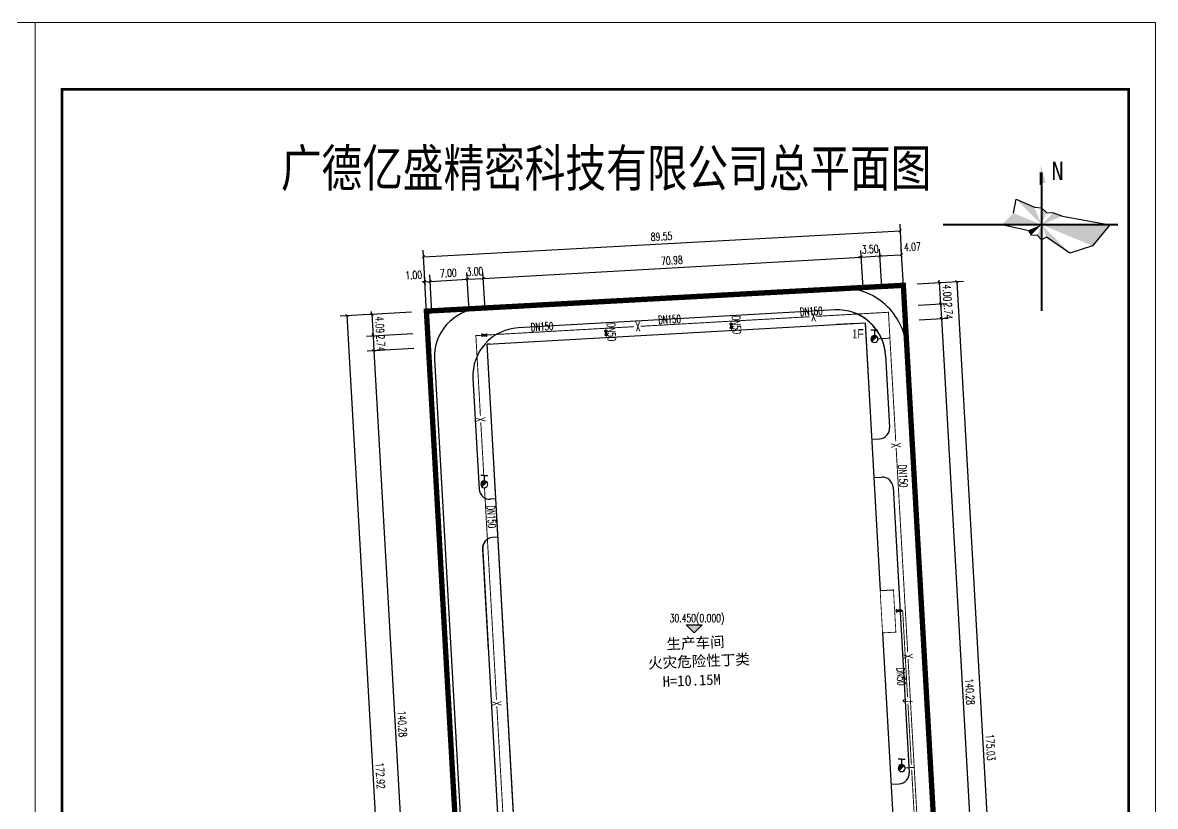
# Model space of a CAD drawing. Header units: millimetres. Extents: x 53009415 to 54059915, y 20499171 to 20796171.
# Drawn here: x 53847540 to 54059915, y 20649254 to 20796171 of the extents above; entities that cross this region are included whole.
import ezdxf

# ---------------------------------------------------------------- set-up
doc = ezdxf.new("R2010")
doc.units = ezdxf.units.MM
doc.header["$LTSCALE"] = 1000
for name, color, linetype in [('1图框', 7, 'Continuous'), ('2TEXT', 7, 'Continuous'), ('B', 7, 'Continuous'), ('BOX', 7, 'Continuous'), ('DIM_ELEV', 3, 'Continuous'), ('EQUIP_消火栓', 7, 'Continuous'), ('KZD', 1, 'Continuous'), ('PIPE-消防', 1, 'Continuous'), ('PIPE-给水', 3, 'Continuous'), ('PUB_DIM', 3, 'Continuous'), ('PUB_TEXT', 7, 'Continuous'), ('ROAD', 2, 'Continuous'), ('TEXT_消防', 7, 'Continuous'), ('TEXT_给水', 7, 'Continuous'), ('VALVE_消防', 7, 'Continuous'), ('VALVE_给水', 7, 'Continuous'), ('建筑', 41, 'Continuous')]:
    doc.layers.add(name, color=color, linetype=linetype)
doc.layers.add('PUB_TITLE', color=7, linetype='Continuous', lineweight=20)
doc.styles.add('-黑体', font='simhei.ttf', dxfattribs={"width": 0.8})
doc.styles.add('_TCH_DIM', font='SIMPLEX', dxfattribs={"bigfont": 'GBCBIG'})
doc.styles.add('_TCH_DIM_T3', font='SIMPLEX', dxfattribs={"width": 0.705882, "bigfont": 'GBCBIG'})
doc.styles.add('_TWT_PIPEDN', font='SIMPLEX', dxfattribs={"width": 0.8, "height": 3.5, "bigfont": 'HZTXT'})
doc.styles.add('_TWT_PIPETEXT', font='SIMPLEX', dxfattribs={"width": 0.8, "height": 3.5, "bigfont": 'HZTXT'})
doc.styles.add('STYLE1', font='simhei.ttf', dxfattribs={"height": 4})
doc.dimstyles.new('_TCH_ARCH&&500', dxfattribs={"dimtxt": 1487.5, "dimasz": 500, "dimexe": 1250, "dimexo": 1500, "dimgap": 631.25, "dimtad": 1, "dimlfac": 0.001, "dimzin": 0, "dimdsep": 46, "dimtxsty": '_TCH_DIM_T3', "dimblk": 'ARCHTICK', "dimcen": 0.09, "dimclrt": 7, "dimazin": 2, "dimtfac": 1, "dimtix": 1, "dimtmove": 2, "dimatfit": 3, "dimfxl": 0, "dimtolj": 1, "dimtzin": 0, "dimarcsym": 0})

# ---------------------------------------------------------------- blocks, each defined once
blk = doc.blocks.new('A$C66E20FD4')
at = {"layer": '2TEXT'}
for points in [[(8.56, 37.46), (8.56, 35.45), (8.56, 30.77), (10.55, 30.77)], [(8.56, 37.46), (8.56, 35.45), (8.56, 30.77), (10.55, 30.77)], [(6.2, 21.7), (-0.62, 24.68), (8.92, 15.14)], [(6.2, 21.7), (-0.62, 24.68), (8.92, 15.14)], [(10.82, 19.73), (8.92, 21.53), (8.92, 15.14)], [(10.82, 19.73), (8.92, 21.53), (8.92, 15.14)], [(-1.58, 19.49), (-6, 15.14), (8.92, 15.14)], [(-1.58, 19.49), (-6, 15.14), (8.92, 15.14)], [(16.79, 18.4), (13.44, 19.66), (8.92, 15.14)], [(16.79, 18.4), (13.44, 19.66), (8.92, 15.14)], [(8.92, 15.14), (3.67, 12.96), (4.9, 11.12)], [(8.92, 15.14), (3.67, 12.96), (4.9, 11.12)], [(8.92, 15.14), (7.29, 11.2), (8.92, 9.46)], [(8.92, 15.14), (7.29, 11.2), (8.92, 9.46)], [(8.92, 15.14), (10.82, 10.54), (19.53, 4.53)], [(34.49, 15.14), (8.92, 15.14), (27.95, 7.26)], [(8.92, 15.14), (10.82, 10.54), (19.53, 4.53)], [(34.49, 15.14), (8.92, 15.14), (27.95, 7.26)]]:
    blk.add_hatch(color=7, dxfattribs=at).paths.add_polyline_path(points)
at = {"layer": '2TEXT', "color": 7}
for p, q in [((8.57, 30.1), (8.57, 34.78)), ((8.57, 30.1), (8.57, 34.78)), ((-1.58, 19.49), (-0.62, 24.68)), ((-1.58, 19.49), (-0.62, 24.68)), ((-0.62, 24.68), (6.2, 21.7)), ((-0.62, 24.68), (6.2, 21.7)), ((6.2, 21.7), (8.92, 21.53)), ((6.2, 21.7), (8.92, 21.53)), ((8.92, 21.53), (10.82, 19.73)), ((8.92, 21.53), (10.82, 19.73)), ((10.82, 19.73), (13.44, 19.66)), ((10.82, 19.73), (13.44, 19.66)), ((13.44, 19.66), (16.79, 18.4)), ((13.44, 19.66), (16.79, 18.4)), ((16.79, 18.4), (34.49, 15.14)), ((16.79, 18.4), (34.49, 15.14)), ((3.67, 12.96), (-6, 15.14)), ((3.67, 12.96), (-6, 15.14)), ((34.49, 15.14), (27.95, 7.26)), ((34.49, 15.14), (27.95, 7.26)), ((7.29, 11.2), (4.9, 11.12)), ((7.29, 11.2), (4.9, 11.12)), ((8.92, 9.46), (7.29, 11.2)), ((8.92, 9.46), (7.29, 11.2)), ((10.82, 10.54), (8.92, 9.46)), ((10.82, 10.54), (8.92, 9.46)), ((19.53, 4.53), (10.82, 10.54)), ((19.53, 4.53), (10.82, 10.54)), ((27.95, 7.26), (19.53, 4.53)), ((27.95, 7.26), (19.53, 4.53))]:
    blk.add_line(p, q, dxfattribs=at)
at = {"layer": '2TEXT', "color": 7, "const_width": 0.71}
for points in [[(8.92, 34.8), (8.92, -17.25)], [(8.92, 34.8), (8.92, -17.25)], [(-27.99, 15.14), (37.58, 15.14)], [(-27.99, 15.14), (37.58, 15.14)]]:
    blk.add_lwpolyline(points, dxfattribs=at)
at = {"layer": '2TEXT', "color": 7, "style": 'STYLE1'}
blk.add_text('N', height=6.8, dxfattribs=at).set_placement((12.59, 31.95))
blk.add_text('N', height=6.8, dxfattribs=at).set_placement((12.59, 31.95))
blk = doc.blocks.new('_ArchTick')
at = {"color": 0, "linetype": 'ByBlock', "const_width": 0.4}
blk.add_lwpolyline([(-0.5, -0.5), (0.5, 0.5)], dxfattribs=at)
blk = doc.blocks.new('*D60')
at = {"layer": 'Defpoints', "color": 0, "transparency": 16777216}
for p in [(54014131, 20740376), (54027720, 20600641), (54022060, 20600320)]:
    blk.add_point(p, dxfattribs=at)
at = {"layer": 'PUB_DIM', "color": 0, "lineweight": -2, "transparency": 16777216}
for p, q in [((54015629, 20740461), (54021039, 20740767)), ((54019791, 20740696), (54027720, 20600641)), ((54023558, 20600405), (54028968, 20600711))]:
    blk.add_line(p, q, dxfattribs=at)
at = {"layer": 'PUB_DIM', "color": 0, "lineweight": -2, "transparency": 16777216, "xscale": 500, "yscale": 500, "zscale": 500}
for p, rotation in [((54019791, 20740696), 93.2402585425965), ((54027720, 20600641), 273.2402585425965)]:
    blk.add_blockref('_ArchTick', p, dxfattribs=dict(at, rotation=rotation))
at = {"layer": 'PUB_DIM', "color": 7, "transparency": 16777216, "insert": (54025129, 20670746), "char_height": 1487.5, "attachment_point": 5, "rotation": 273.24026, "style": '_TCH_DIM_T3'}
blk.add_mtext('\\A1;140.28', dxfattribs=at)
blk = doc.blocks.new('*D61')
at = {"layer": 'Defpoints', "color": 0, "transparency": 16777216}
for p in [(54013976, 20743113), (54019791, 20740696), (54014131, 20740376)]:
    blk.add_point(p, dxfattribs=at)
at = {"layer": 'PUB_DIM', "color": 0, "lineweight": -2, "transparency": 16777216}
for p, q in [((54015474, 20743197), (54020884, 20743504)), ((54019636, 20743433), (54019608, 20743932)), ((54019636, 20743433), (54019791, 20740696)), ((54015629, 20740461), (54021039, 20740767)), ((54019791, 20740696), (54019819, 20740197))]:
    blk.add_line(p, q, dxfattribs=at)
at = {"layer": 'PUB_DIM', "color": 0, "lineweight": -2, "transparency": 16777216, "xscale": 500, "yscale": 500, "zscale": 500}
for p, rotation in [((54019636, 20743433), 273.2402585424571), ((54019791, 20740696), 93.24025854245708)]:
    blk.add_blockref('_ArchTick', p, dxfattribs=dict(at, rotation=rotation))
at = {"layer": 'PUB_DIM', "color": 7, "transparency": 16777216, "insert": (54021087, 20742143), "char_height": 1487.5, "attachment_point": 5, "rotation": 273.24026, "style": '_TCH_DIM_T3'}
blk.add_mtext('\\A1;2.74', dxfattribs=at)
blk = doc.blocks.new('*D62')
at = {"layer": 'Defpoints', "color": 0, "transparency": 16777216}
for p in [(54013750, 20747106), (54013976, 20743113), (54019636, 20743433)]:
    blk.add_point(p, dxfattribs=at)
at = {"layer": 'PUB_DIM', "color": 0, "lineweight": -2, "transparency": 16777216}
for p, q in [((54015248, 20747191), (54020658, 20747497)), ((54019410, 20747427), (54019382, 20747926)), ((54019410, 20747427), (54019636, 20743433)), ((54015474, 20743197), (54020884, 20743504)), ((54019636, 20743433), (54019665, 20742934))]:
    blk.add_line(p, q, dxfattribs=at)
at = {"layer": 'PUB_DIM', "color": 0, "lineweight": -2, "transparency": 16777216, "xscale": 500, "yscale": 500, "zscale": 500}
for p, rotation in [((54019410, 20747427), 273.2402585426432), ((54019636, 20743433), 93.24025854264316)]:
    blk.add_blockref('_ArchTick', p, dxfattribs=dict(at, rotation=rotation))
at = {"layer": 'PUB_DIM', "color": 7, "transparency": 16777216, "insert": (54020896, 20745508), "char_height": 1487.5, "attachment_point": 5, "rotation": 273.24026, "style": '_TCH_DIM_T3'}
blk.add_mtext('\\A1;4.00', dxfattribs=at)
blk = doc.blocks.new('*D63')
at = {"layer": 'Defpoints', "color": 0, "transparency": 16777216}
for p in [(53923929, 20747659), (53923346, 20740264), (53924344, 20740321)]:
    blk.add_point(p, dxfattribs=at)
at = {"layer": 'PUB_DIM', "color": 0, "lineweight": -2, "transparency": 16777216}
for p, q in [((53922931, 20747603), (53922431, 20747574)), ((53923261, 20741762), (53922860, 20748851)), ((53922931, 20747603), (53923929, 20747659)), ((53924260, 20741818), (53923858, 20748907)), ((53923929, 20747659), (53924428, 20747687))]:
    blk.add_line(p, q, dxfattribs=at)
at = {"layer": 'PUB_DIM', "color": 0, "lineweight": -2, "transparency": 16777216, "xscale": 500, "yscale": 500, "zscale": 500}
for p, rotation in [((53922931, 20747603), 3.239755217601851), ((53923929, 20747659), 183.2397552176019)]:
    blk.add_blockref('_ArchTick', p, dxfattribs=dict(at, rotation=rotation))
at = {"layer": 'PUB_DIM', "color": 7, "transparency": 16777216, "insert": (53920856, 20748862), "char_height": 1487.5, "attachment_point": 5, "rotation": 3.23976, "style": '_TCH_DIM_T3'}
blk.add_mtext('\\A1;1.00', dxfattribs=at)
blk = doc.blocks.new('*D64')
at = {"layer": 'Defpoints', "color": 0, "transparency": 16777216}
for p in [(53930918, 20748055), (53931333, 20740716), (53924344, 20740321)]:
    blk.add_point(p, dxfattribs=at)
at = {"layer": 'PUB_DIM', "color": 0, "lineweight": -2, "transparency": 16777216}
for p, q in [((53931248, 20742214), (53930847, 20749303)), ((53924260, 20741818), (53923858, 20748907)), ((53923929, 20747659), (53930918, 20748055))]:
    blk.add_line(p, q, dxfattribs=at)
at = {"layer": 'PUB_DIM', "color": 0, "lineweight": -2, "transparency": 16777216, "xscale": 500, "yscale": 500, "zscale": 500}
for p, rotation in [((53923929, 20747659), 183.2397552176208), ((53930918, 20748055), 3.239755217620842)]:
    blk.add_blockref('_ArchTick', p, dxfattribs=dict(at, rotation=rotation))
at = {"layer": 'PUB_DIM', "color": 7, "transparency": 16777216, "insert": (53927346, 20749230), "char_height": 1487.5, "attachment_point": 5, "rotation": 3.23976, "style": '_TCH_DIM_T3'}
blk.add_mtext('\\A1;7.00', dxfattribs=at)
blk = doc.blocks.new('*D65')
at = {"layer": 'Defpoints', "color": 0, "transparency": 16777216}
for p in [(53933914, 20748224), (53931333, 20740716), (53934329, 20740886)]:
    blk.add_point(p, dxfattribs=at)
at = {"layer": 'PUB_DIM', "color": 0, "lineweight": -2, "transparency": 16777216}
for p, q in [((53931248, 20742214), (53930847, 20749303)), ((53934244, 20742383), (53933843, 20749472)), ((53930918, 20748055), (53930419, 20748026)), ((53930918, 20748055), (53933914, 20748224)), ((53933914, 20748224), (53934413, 20748253))]:
    blk.add_line(p, q, dxfattribs=at)
at = {"layer": 'PUB_DIM', "color": 0, "lineweight": -2, "transparency": 16777216, "xscale": 500, "yscale": 500, "zscale": 500}
for p, rotation in [((53930918, 20748055), 3.239755217595057), ((53933914, 20748224), 183.2397552175951)]:
    blk.add_blockref('_ArchTick', p, dxfattribs=dict(at, rotation=rotation))
at = {"layer": 'PUB_DIM', "color": 7, "transparency": 16777216, "insert": (53932338, 20749512), "char_height": 1487.5, "attachment_point": 5, "rotation": 3.23976, "style": '_TCH_DIM_T3'}
blk.add_mtext('\\A1;3.00', dxfattribs=at)
blk = doc.blocks.new('*D66')
at = {"layer": 'Defpoints', "color": 0, "transparency": 16777216}
for p in [(54004780, 20752236), (54005196, 20744897), (53934329, 20740886)]:
    blk.add_point(p, dxfattribs=at)
at = {"layer": 'PUB_DIM', "color": 0, "lineweight": -2, "transparency": 16777216}
for p, q in [((54005111, 20746395), (54004710, 20753484)), ((53933914, 20748224), (54004780, 20752236)), ((53934244, 20742383), (53933843, 20749472))]:
    blk.add_line(p, q, dxfattribs=at)
at = {"layer": 'PUB_DIM', "color": 0, "lineweight": -2, "transparency": 16777216, "xscale": 500, "yscale": 500, "zscale": 500}
for p, rotation in [((54004780, 20752236), 3.239755217620357), ((53933914, 20748224), 183.2397552176203)]:
    blk.add_blockref('_ArchTick', p, dxfattribs=dict(at, rotation=rotation))
at = {"layer": 'PUB_DIM', "color": 7, "transparency": 16777216, "insert": (53969269, 20751603), "char_height": 1487.5, "attachment_point": 5, "rotation": 3.23976, "style": '_TCH_DIM_T3'}
blk.add_mtext('\\A1;70.98', dxfattribs=at)
blk = doc.blocks.new('*D67')
at = {"layer": 'Defpoints', "color": 0, "transparency": 16777216}
for p in [(54008274, 20752433), (54005196, 20744897), (54008689, 20745095)]:
    blk.add_point(p, dxfattribs=at)
at = {"layer": 'PUB_DIM', "color": 0, "lineweight": -2, "transparency": 16777216}
for p, q in [((54005111, 20746395), (54004710, 20753484)), ((54008605, 20746593), (54008203, 20753681)), ((54004780, 20752236), (54004281, 20752207)), ((54004780, 20752236), (54008274, 20752433)), ((54008274, 20752433), (54008773, 20752462))]:
    blk.add_line(p, q, dxfattribs=at)
at = {"layer": 'PUB_DIM', "color": 0, "lineweight": -2, "transparency": 16777216, "xscale": 500, "yscale": 500, "zscale": 500}
for p, rotation in [((54004780, 20752236), 3.239755217577311), ((54008274, 20752433), 183.2397552175773)]:
    blk.add_blockref('_ArchTick', p, dxfattribs=dict(at, rotation=rotation))
at = {"layer": 'PUB_DIM', "color": 7, "transparency": 16777216, "insert": (54006449, 20753707), "char_height": 1487.5, "attachment_point": 5, "rotation": 3.23976, "style": '_TCH_DIM_T3'}
blk.add_mtext('\\A1;3.50', dxfattribs=at)
blk = doc.blocks.new('*D68')
at = {"layer": 'Defpoints', "color": 0, "transparency": 16777216}
for p in [(54012339, 20752663), (54008689, 20745095), (54012754, 20745325)]:
    blk.add_point(p, dxfattribs=at)
at = {"layer": 'PUB_DIM', "color": 0, "lineweight": -2, "transparency": 16777216}
for p, q in [((54008605, 20746593), (54008203, 20753681)), ((54012669, 20746823), (54012268, 20753911)), ((54008274, 20752433), (54012339, 20752663))]:
    blk.add_line(p, q, dxfattribs=at)
at = {"layer": 'PUB_DIM', "color": 0, "lineweight": -2, "transparency": 16777216, "xscale": 500, "yscale": 500, "zscale": 500}
for p, rotation in [((54008274, 20752433), 183.2397552176395), ((54012339, 20752663), 3.239755217639479)]:
    blk.add_blockref('_ArchTick', p, dxfattribs=dict(at, rotation=rotation))
at = {"layer": 'PUB_DIM', "color": 7, "transparency": 16777216, "insert": (54014358, 20754155), "char_height": 1487.5, "attachment_point": 5, "rotation": 3.23976, "style": '_TCH_DIM_T3'}
blk.add_mtext('\\A1;4.07', dxfattribs=at)
blk = doc.blocks.new('*D69')
at = {"layer": 'Defpoints', "color": 0, "transparency": 16777216}
for p in [(53921969, 20742003), (53913232, 20737410), (53922201, 20737918)]:
    blk.add_point(p, dxfattribs=at)
at = {"layer": 'PUB_DIM', "color": 0, "lineweight": -2, "transparency": 16777216}
for p, q in [((53920472, 20741918), (53911752, 20741425)), ((53913000, 20741495), (53912972, 20741994)), ((53913000, 20741495), (53913232, 20737410)), ((53920703, 20737833), (53911984, 20737339)), ((53913232, 20737410), (53913260, 20736911))]:
    blk.add_line(p, q, dxfattribs=at)
at = {"layer": 'PUB_DIM', "color": 0, "lineweight": -2, "transparency": 16777216, "xscale": 500, "yscale": 500, "zscale": 500}
for p, rotation in [((53913000, 20741495), 273.2397552176109), ((53913232, 20737410), 93.23975521761088)]:
    blk.add_blockref('_ArchTick', p, dxfattribs=dict(at, rotation=rotation))
at = {"layer": 'PUB_DIM', "color": 7, "transparency": 16777216, "insert": (53914489, 20739530), "char_height": 1487.5, "attachment_point": 5, "rotation": 273.23976, "style": '_TCH_DIM_T3'}
blk.add_mtext('\\A1;4.09', dxfattribs=at)
blk = doc.blocks.new('*D70')
at = {"layer": 'Defpoints', "color": 0, "transparency": 16777216}
for p in [(53922201, 20737918), (53913386, 20734673), (53922355, 20735181)]:
    blk.add_point(p, dxfattribs=at)
at = {"layer": 'PUB_DIM', "color": 0, "lineweight": -2, "transparency": 16777216}
for p, q in [((53920703, 20737833), (53911984, 20737339)), ((53913232, 20737410), (53913203, 20737909)), ((53913232, 20737410), (53913386, 20734673)), ((53920858, 20735096), (53912138, 20734603)), ((53913386, 20734673), (53913415, 20734174))]:
    blk.add_line(p, q, dxfattribs=at)
at = {"layer": 'PUB_DIM', "color": 0, "lineweight": -2, "transparency": 16777216, "xscale": 500, "yscale": 500, "zscale": 500}
for p, rotation in [((53913232, 20737410), 273.2397552177275), ((53913386, 20734673), 93.23975521772746)]:
    blk.add_blockref('_ArchTick', p, dxfattribs=dict(at, rotation=rotation))
at = {"layer": 'PUB_DIM', "color": 7, "transparency": 16777216, "insert": (53914682, 20736119), "char_height": 1487.5, "attachment_point": 5, "rotation": 273.23976, "style": '_TCH_DIM_T3'}
blk.add_mtext('\\A1;2.74', dxfattribs=at)
blk = doc.blocks.new('*D71')
at = {"layer": 'Defpoints', "color": 0, "transparency": 16777216}
for p in [(53922355, 20735181), (53921314, 20594618), (53930283, 20595125)]:
    blk.add_point(p, dxfattribs=at)
at = {"layer": 'PUB_DIM', "color": 0, "lineweight": -2, "transparency": 16777216}
for p, q in [((53920858, 20735096), (53912138, 20734603)), ((53913386, 20734673), (53921314, 20594618)), ((53928786, 20595040), (53920066, 20594547))]:
    blk.add_line(p, q, dxfattribs=at)
at = {"layer": 'PUB_DIM', "color": 0, "lineweight": -2, "transparency": 16777216, "xscale": 500, "yscale": 500, "zscale": 500}
for p, rotation in [((53913386, 20734673), 93.23975521763379), ((53921314, 20594618), 273.2397552176338)]:
    blk.add_blockref('_ArchTick', p, dxfattribs=dict(at, rotation=rotation))
at = {"layer": 'PUB_DIM', "color": 7, "transparency": 16777216, "insert": (53918723, 20664723), "char_height": 1487.5, "attachment_point": 5, "rotation": 273.23976, "style": '_TCH_DIM_T3'}
blk.add_mtext('\\A1;140.28', dxfattribs=at)
blk = doc.blocks.new('*D75')
at = {"layer": 'Defpoints', "color": 0, "transparency": 16777216}
for p in [(54017046, 20747293), (54032580, 20572860), (54026938, 20572541)]:
    blk.add_point(p, dxfattribs=at)
at = {"layer": 'PUB_DIM', "color": 0, "lineweight": -2, "transparency": 16777216}
for p, q in [((54018544, 20747377), (54023937, 20747683)), ((54022689, 20747612), (54032580, 20572860)), ((54028436, 20572626), (54033828, 20572931))]:
    blk.add_line(p, q, dxfattribs=at)
at = {"layer": 'PUB_DIM', "color": 0, "lineweight": -2, "transparency": 16777216, "xscale": 500, "yscale": 500, "zscale": 500}
for p, rotation in [((54022689, 20747612), 93.2397001638341), ((54032580, 20572860), 273.2397001638341)]:
    blk.add_blockref('_ArchTick', p, dxfattribs=dict(at, rotation=rotation))
at = {"layer": 'PUB_DIM', "color": 7, "transparency": 16777216, "insert": (54029007, 20660314), "char_height": 1487.5, "attachment_point": 5, "rotation": 273.2397, "style": '_TCH_DIM_T3'}
blk.add_mtext('\\A1;175.03', dxfattribs=at)
blk = doc.blocks.new('*D76')
at = {"layer": 'Defpoints', "color": 0, "transparency": 16777216}
for p in [(53913942, 20741564), (53918114, 20568606), (53923714, 20568923)]:
    blk.add_point(p, dxfattribs=at)
at = {"layer": 'PUB_DIM', "color": 0, "lineweight": -2, "transparency": 16777216}
for p, q in [((53912444, 20741479), (53907094, 20741176)), ((53908342, 20741247), (53918114, 20568606)), ((53922216, 20568838), (53916866, 20568535))]:
    blk.add_line(p, q, dxfattribs=at)
at = {"layer": 'PUB_DIM', "color": 0, "lineweight": -2, "transparency": 16777216, "xscale": 500, "yscale": 500, "zscale": 500}
for p, rotation in [((53908342, 20741247), 93.239755217612), ((53918114, 20568606), 273.239755217612)]:
    blk.add_blockref('_ArchTick', p, dxfattribs=dict(at, rotation=rotation))
at = {"layer": 'PUB_DIM', "color": 7, "transparency": 16777216, "insert": (53914601, 20655004), "char_height": 1487.5, "attachment_point": 5, "rotation": 273.23976, "style": '_TCH_DIM_T3'}
blk.add_mtext('\\A1;172.92', dxfattribs=at)
blk = doc.blocks.new('*D78')
at = {"layer": 'Defpoints', "color": 0, "transparency": 16777216}
for p in [(54012111, 20757136), (54012484, 20750248), (53923063, 20745409)]:
    blk.add_point(p, dxfattribs=at)
at = {"layer": 'PUB_DIM', "color": 0, "lineweight": -2, "transparency": 16777216}
for p, q in [((54012403, 20751746), (54012043, 20758384)), ((53922690, 20752297), (54012111, 20757136)), ((53922982, 20746907), (53922623, 20753546))]:
    blk.add_line(p, q, dxfattribs=at)
at = {"layer": 'PUB_DIM', "color": 0, "lineweight": -2, "transparency": 16777216, "xscale": 500, "yscale": 500, "zscale": 500}
for p, rotation in [((54012111, 20757136), 3.097348409437302), ((53922690, 20752297), 183.0973484094373)]:
    blk.add_blockref('_ArchTick', p, dxfattribs=dict(at, rotation=rotation))
at = {"layer": 'PUB_DIM', "color": 7, "transparency": 16777216, "insert": (53967326, 20756090), "char_height": 1487.5, "attachment_point": 5, "rotation": 3.09735, "style": '_TCH_DIM_T3'}
blk.add_mtext('\\A1;89.55', dxfattribs=at)
blk = doc.blocks.new('$VALVE$00000296')
for points in [[(-125, 72), (-125, -72), (125, 72), (125, -72), (-125, 72)], [(0, 60), (0, -64)]]:
    blk.add_lwpolyline(points)
for p in [(-125, 0), (125, 0)]:
    blk.add_point(p)
blk = doc.blocks.new('$TwtSys$00000385')
for p, q in [((0, 331), (-130, 331)), ((92, 92), (-92, -92)), ((0, 331), (0, 131)), ((0, 331), (130, 331))]:
    blk.add_line(p, q)
for start, end in [(135, 315), (315, 135)]:
    blk.add_arc((0, 0), 131, start, end)
at = {"color": 0}
for points in [[(-34, 127), (-127, 34), (34, 127), (-127, -34)], [(-93, 93), (-93, 93), (-34, 127), (-127, 34)], [(34, 127), (-127, -34), (93, 93), (-93, -93)]]:
    blk.add_solid(points, dxfattribs=at)

msp = doc.modelspace()

# ---------------------------------------------------------------- hatches: boundary and pattern name
at = {"layer": 'DIM_ELEV'}
msp.add_hatch(color=256, dxfattribs=at).paths.add_polyline_path([(53973424.106, 20681777.404), (53971924.106, 20683277.404), (53974924.106, 20683277.404)])
at = {"layer": 'PIPE-消防'}
for points in [[(54009873.012, 20741878.639), (54009868.067, 20741965.999), (54009955.427, 20741970.944)], [(54009873.012, 20741878.639), (54009960.372, 20741883.584), (54009955.427, 20741970.944)], [(53932516.841, 20737499.914), (53932511.896, 20737587.274), (53932424.536, 20737582.329)], [(53932516.841, 20737499.914), (53932429.481, 20737494.969), (53932424.536, 20737582.329)]]:
    msp.add_hatch(color=256, dxfattribs=at).paths.add_polyline_path(points)
at = {"layer": 'PIPE-给水'}
for points in [[(54012537.531, 20685958.95), (54012532.586, 20686046.31), (54012619.946, 20686051.255)], [(54012537.531, 20685958.95), (54012624.891, 20685963.895), (54012619.946, 20686051.255)]]:
    msp.add_hatch(color=256, dxfattribs=at).paths.add_polyline_path(points)

# ---------------------------------------------------------------- linework, layer by layer
for p, q in [((54003944.971, 20739799.396), (54000164.986, 20739585.431)), ((53935111.845, 20735903.115), (53934612.644, 20735874.858))]:
    msp.add_line(p, q)
at = {"const_width": 150, "flags": 128}
msp.add_lwpolyline([(54010816.18, 20689837.868), (54008320.176, 20689696.582), (54005479.203, 20739886.24), (53934612.644, 20735874.858), (53942540.466, 20595819.054), (54013407.025, 20599830.437), (54008768.899, 20681769.272), (54011264.903, 20681910.558)], close=True, dxfattribs=at)
at = {"const_width": 150}
msp.add_lwpolyline([(54008320.176, 20689696.582), (54008768.899, 20681769.272)], dxfattribs=at)
at = {"layer": 'DIM_ELEV'}
for p, q in [((53973424.106, 20681777.404), (53971924.106, 20683277.404)), ((53971924.106, 20683277.404), (53974924.106, 20683277.404)), ((53973424.106, 20681777.404), (53974924.106, 20683277.404))]:
    msp.add_line(p, q, dxfattribs=at)
at = {"layer": 'KZD', "const_width": 1000, "flags": 128}
msp.add_lwpolyline([(54022548.342, 20572292.28), (54012663.253, 20746928.864), (53923242.604, 20742090.165), (53933127.918, 20567452.595), (54022548.342, 20572292.28)], close=True, dxfattribs=at)
at = {"layer": 'PIPE-消防', "ltscale": 5, "const_width": 175}
for points in [[(53980340.901, 20740206.982), (53995074.676, 20741040.983)], [(53996319.35, 20741111.438), (54009873.012, 20741878.639)], [(54009873.012, 20741878.639), (54010147.832, 20737023.562)], [(53934519.524, 20737613.275), (53956887.011, 20738879.381)], [(53956887.011, 20738879.381), (53962161.822, 20739177.96)], [(53956911.784, 20738447.139), (53956887.011, 20738879.381)], [(53963406.496, 20739248.414), (53980340.901, 20740206.982)], [(53980365.369, 20739774.723), (53980340.901, 20740206.982)], [(53980439.286, 20738468.862), (53980414.818, 20738901.121)], [(53932516.841, 20737499.914), (53933645.923, 20737563.825)], [(53933366.416, 20722491.008), (53932516.841, 20737499.914)], [(53956986.622, 20737141.331), (53956961.85, 20737573.572)], [(54007898.934, 20736896.264), (54010147.832, 20737023.562)], [(54010147.832, 20737023.562), (54011243.448, 20717668.02)], [(53934000.828, 20711283.261), (53933436.871, 20721246.334)], [(54011313.902, 20716423.345), (54013483.245, 20678098.942)], [(53936379.649, 20669258.135), (53934131.585, 20708973.254)], [(54013553.699, 20676854.267), (54014702.695, 20656555.694)], [(53939389.181, 20616090.634), (53936450.103, 20668013.461)], [(54012989.643, 20656458.727), (54014702.695, 20656555.694)], [(54014702.695, 20656555.694), (54016919.776, 20617387.927)]]:
    msp.add_lwpolyline(points, dxfattribs=at)
at = {"layer": 'PIPE-给水', "ltscale": 5, "const_width": 175}
for points in [[(54011040.542, 20685874.213), (54011352.235, 20685891.856)], [(54012225.837, 20685941.306), (54012537.531, 20685958.95)], [(54012537.531, 20685958.95), (54013453.418, 20669778.543)], [(54013523.873, 20668533.869), (54014172.711, 20657071.248)], [(54014226.682, 20656117.775), (54016152.654, 20622092.853)]]:
    msp.add_lwpolyline(points, dxfattribs=at)
at = {"layer": 'PUB_TEXT'}
msp.add_lwpolyline([(54008768.899, 20681769.272), (54013407.025, 20599830.437), (53942540.466, 20595819.054), (53934612.644, 20735874.858), (54005479.203, 20739886.24), (54008320.176, 20689696.582), (54010816.18, 20689837.868)], dxfattribs=at)
at = {"layer": 'PUB_TITLE'}
for points in [[(53639915.383, 20796170.783), (53639915.383, 20499170.783), (53849915.383, 20499170.783), (53849915.383, 20796170.783)], [(53849915.383, 20796170.783), (53849915.383, 20499170.783), (54059915.383, 20499170.783), (54059915.383, 20796170.783)]]:
    msp.add_lwpolyline(points, close=True, dxfattribs=at)
at = {"layer": 'PUB_TITLE', "const_width": 500}
msp.add_lwpolyline([(53854915.383, 20783670.783), (53854915.383, 20504170.783), (54054915.383, 20504170.783), (54054915.383, 20783670.783)], close=True, dxfattribs=at)
at = {"layer": 'ROAD'}
for p, q in [((54000604.834, 20746362.02), (53933232.671, 20742548.437)), ((53993442.708, 20741950.207), (53957021.011, 20739888.567)), ((53999832.48, 20742311.898, 0), (53993442.708, 20741950.207)), ((53957021.011, 20739888.567), (53940447.541, 20738950.43)), ((54013263.817, 20735059.37, 0), (54022065.21, 20579570.732)), ((53924755.684, 20733054.192), (53933706.404, 20574927.497)), ((54009326.724, 20733834.911, 0), (54010094.239, 20720275.714, 0)), ((53931970.553, 20729456.185), (53933144.971, 20708708.493)), ((54006713.475, 20718081.145), (54008210.464, 20718165.882)), ((54007120.378, 20710892.652), (54008617.367, 20710977.389)), ((54010727.199, 20709093.614), (54013756.364, 20655579.278)), ((53936253.819, 20706881.27), (53935254.803, 20706824.72)), ((53933744.022, 20698125.437), (53938570.341, 20612861.924)), ((53936660.721, 20699692.777), (53935661.706, 20699636.228)), ((53933777.931, 20697526.395), (53934844.92, 20678676.57)), ((54010375.6, 20653384.709), (54011872.589, 20653469.446))]:
    msp.add_line(p, q, dxfattribs=at)
for centre, radius, start, end in [((54001282.996, 20734381.198, 0), 12000, 3.23975522, 93.23975523), ((53933741.3, 20733562.821), 9000, 93.23975523, 183.23975522), ((54000341.108, 20733326.282), 9000, 4.17744143, 93.23975523), ((54000341.108, 20733326.282, -0.001), 9000, 3.23975522, 93.23975523), ((53940956.17, 20729964.814), 9000, 93.23975523, 183.23975522), ((54008097.435, 20720162.685, 0), 2000, 273.23975523, 3.23975522), ((54008730.395, 20708980.585, 0), 2000, 3.23975522, 93.23975523), ((53935141.774, 20708821.524, 0), 2000, 183.23975522, 273.23975523), ((53935774.734, 20697639.424, 0), 2000, 93.23975523, 183.23975522), ((54011759.56, 20655466.249, 0), 2000, 273.23975523, 3.23975522)]:
    msp.add_arc(centre, radius, start, end, dxfattribs=at)
at = {"layer": '建筑'}
msp.add_line((53942506.557, 20596418.095), (53934612.644, 20735874.858), dxfattribs=at)

# ---------------------------------------------------------------- block references
at = {"layer": '1图框', "xscale": 500, "yscale": 500, "zscale": 500}
msp.add_blockref('A$C66E20FD4', (54034126.843, 20750717.668), dxfattribs=at)
at = {"layer": 'EQUIP_消火栓', "xscale": 5, "yscale": 5, "zscale": 5}
for p in [(54007246.172, 20736859.315), (53934094.636, 20709626.015), (54012336.882, 20656421.778)]:
    msp.add_blockref('$TwtSys$00000385', p, dxfattribs=at)
at = {"layer": 'VALVE_消防', "xscale": 3.5, "yscale": 3.5, "zscale": 3.5}
for p, rotation in [((53956936.817, 20738010.356), 93.28014335670359), ((53980390.093, 20739337.922), 93.23975521779981), ((53934082.723, 20737588.55), 3.239755217556746)]:
    msp.add_blockref('$VALVE$00000296', p, dxfattribs=dict(at, rotation=rotation))
at = {"layer": 'VALVE_给水', "xscale": 3.5, "yscale": 3.5, "zscale": 3.5, "rotation": 3.239755217424124}
msp.add_blockref('$VALVE$00000296', (54011789.036, 20685916.581), dxfattribs=at)

# ---------------------------------------------------------------- texts
at = {"layer": 'B', "insert": (54003087.648, 20738713.493), "char_height": 1750, "width": 133113.75, "attachment_point": 1, "style": '-黑体'}
msp.add_mtext('1{\\fArial|b0|i0|c0|p32;F}', dxfattribs=at)
at = {"layer": 'B', "char_height": 2000, "width": 199670.625, "attachment_point": 1, "rotation": 2.36494501}
for s, insert in [('{\\fSimHei|b0|i0|c134|p2;生产车间}', (53968204.224, 20680681.857)), ('{\\fSimHei|b0|i0|c134|p2;火灾危险性丁类}', (53964757.571, 20677090.55)), ('{\\fSimHei|b0|i0|c134|p2;H=10.15M}', (53967505.646, 20673647.063))]:
    msp.add_mtext(s, dxfattribs=dict(at, insert=insert))
at = {"layer": 'BOX', "color": 7, "style": '-黑体', "width": 0.8}
msp.add_text('广德亿盛精密科技有限公司总平面图', height=6985.44, dxfattribs=at).set_placement((53895958.108, 20765424.692, 62255.433))
at = {"layer": 'PUB_TEXT', "style": '_TCH_DIM', "width": 0.705882}
msp.add_text('30.450(0.000)', height=1487.5, dxfattribs=at).set_placement((53968844.106, 20683802.404))
at = {"layer": 'TEXT_消防', "width": 0.64}
for s, height, rotation, style, p in [('DN150', 1500, 3.23975522, '_TWT_PIPEDN', (53993316.508, 20741191.863)), ('DN150', 1500, 3.23975522, '_TWT_PIPEDN', (53966752.296, 20739688.203)), ('DN50', 1500, 273.23975522, '_TWT_PIPEDN', (53980537.424, 20741158.793)), ('X', 1750, 3.23975522, '_TWT_PIPETEXT', (53995373.727, 20740181.51)), ('DN150', 1500, 3.23975522, '_TWT_PIPEDN', (53942851.001, 20738335.276)), ('DN50', 1500, 273.28014336, '_TWT_PIPEDN', (53957082.864, 20739831.33)), ('X', 1750, 3.23975522, '_TWT_PIPETEXT', (53962460.872, 20738318.487)), ('X', 1750, 273.23975522, '_TWT_PIPETEXT', (53932506.943, 20722191.958)), ('X', 1750, 273.23975522, '_TWT_PIPETEXT', (54010383.975, 20717368.969)), ('DN150', 1500, 273.23975522, '_TWT_PIPEDN', (54011744.343, 20713242.67)), ('DN150', 1500, 273.23975522, '_TWT_PIPEDN', (53934572.576, 20705606.205)), ('X', 1750, 273.23975522, '_TWT_PIPETEXT', (54012623.772, 20677799.891)), ('X', 1750, 273.23975522, '_TWT_PIPETEXT', (53935520.176, 20668959.085))]:
    msp.add_text(s, height=height, rotation=rotation, dxfattribs=dict(at, style=style)).set_placement(p)
at = {"layer": 'TEXT_给水', "width": 0.64}
for s, height, style, p in [('DN50', 1500, '_TWT_PIPEDN', (54011390.059, 20675264.981)), ('J', 1750, '_TWT_PIPETEXT', (54012599.974, 20669372.996))]:
    msp.add_text(s, height=height, rotation=273.23975522, dxfattribs=dict(at, style=style)).set_placement(p)

# ---------------------------------------------------------------- dimensions: what is measured, and where the dimension line sits
at = {"layer": 'PUB_DIM'}
for p1, p2, distance, picture, middle in [((53923062.996, 20745409.381), (54012483.645, 20750248.08), 6898.145, '*D78', (53967326.301, 20756089.789)), ((53934328.998, 20740885.855), (54005195.557, 20744897.238), 7350.135, '*D66', (53969269.183, 20751602.738)), ((54005195.557, 20744897.238), (54008689.35, 20745095.003), 7350.135, '*D67', (54006449.359, 20753707.312)), ((53924344.366, 20740320.678), (53931333.179, 20740716.278), 7350.135, '*D64', (53927345.678, 20749229.669)), ((53931333.179, 20740716.278), (53934328.998, 20740885.855), 7350.135, '*D65', (53932337.994, 20749512.257)), ((54013750.177, 20747106.109), (54013976.261, 20743112.651), 5669.077, '*D62', (54020896.034, 20745507.533)), ((54017046.407, 20747292.691), (54026938.025, 20572540.764), 5651.286, '*D75', (54029007.273, 20660313.807)), ((54013976.261, 20743112.651), (54014131.189, 20740376.059), 5669.077, '*D61', (54021086.54, 20742142.508)), ((53913941.799, 20741563.695), (53923714.083, 20568922.935), -5608.917, '*D76', (53914600.791, 20655004.038)), ((53921969.272, 20742002.962), (53922200.525, 20737917.562), -8983.295, '*D69', (53914488.763, 20739530.285)), ((54014131.189, 20740376.059), (54022060.241, 20600320.326), 5669.077, '*D60', (54025128.53, 20670746.345)), ((53922200.525, 20737917.562), (53922355.425, 20735181.041), -8983.295, '*D70', (53914681.84, 20736119.324)), ((53922355.425, 20735181.041), (53930283.247, 20595125.238), -8983.295, '*D71', (53918723.2, 20664723.162))]:
    dim = msp.add_aligned_dim(p1=p1, p2=p2, distance=distance, dimstyle='_TCH_ARCH&&500', dxfattribs=at)
    dim.commit()
    dim.dimension.update_dxf_attribs({"geometry": picture, "text_midpoint": middle})
for base, p1, p2, picture, middle in [((54012338.647, 20752663.472), (54008689.35, 20745095.003), (54012754.035, 20745325.084), '*D68', (54014357.584, 20754154.955)), ((53923928.979, 20747659.066), (53923345.964, 20740264.164), (53924344.366, 20740320.678), '*D63', (53920856.066, 20748862.326))]:
    dim = msp.add_linear_dim(base=base, p1=p1, p2=p2, angle=3.23975522, dimstyle='_TCH_ARCH&&500', dxfattribs=at)
    dim.commit()
    dim.dimension.update_dxf_attribs({"geometry": picture, "text_midpoint": middle, "dimtype": 129})

doc.saveas('drawing.dxf')
